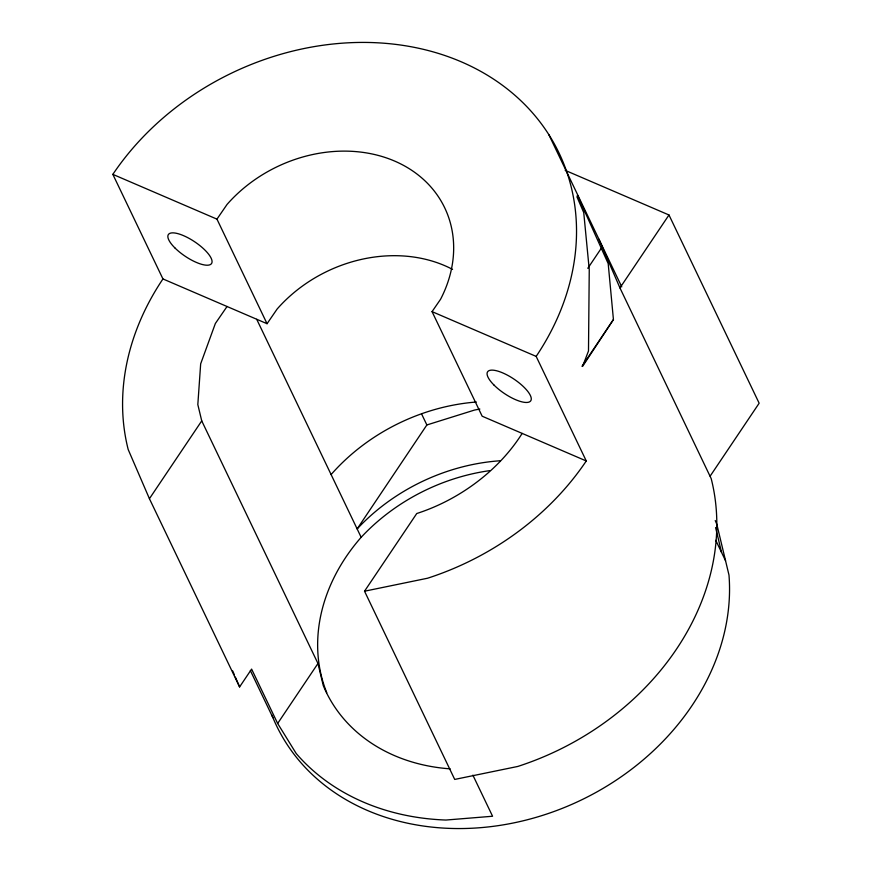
<?xml version="1.0" encoding="UTF-8"?>
<svg xmlns="http://www.w3.org/2000/svg" width="872" height="872" viewBox="0 0 872 872"><rect width="100%" height="100%" fill="white"/><g stroke="black" fill="none" stroke-linecap="round" stroke-linejoin="round"><path stroke-width="1.31" d="M613.43 319.555L582.572 366.425L588.491 350.98L589.254 269.644L583.739 212.583L577.002 196.985L577.493 195.295L608.187 263.606L613.43 319.555L581.984 366.327M479.851 409.066A242.176 198.87 -25.6 0 0 474.564 410.047L426.866 424.958L357.149 528.923A182.967 150.246 -25.6 0 1 500.256 460.754M472.886 775.164L492.571 816.247L445.963 820.04A242.176 198.87 -25.6 0 1 296.208 753.528L277.656 723.466L251.605 669.086L239.604 686.929L149.428 498.708L201.737 420.882L197.824 404.586L200.669 363.831L215.362 323.49L227.047 306.497M598.922 239.179L619.948 287.923L711.192 478.608A260.063 213.542 -25.6 0 1 517.717 766.466L454.715 779.426L364.529 591.205L416.751 513.521C458.803 499.983 498.501 470.978 522.165 433.406M277.656 723.466L317.964 663.483L201.737 420.882M587.815 268.304L601.462 248.019M619.948 287.923L668.977 214.981L565.187 170.356M710.135 476.145L759.152 403.213L668.977 214.981M452.568 269.383A133.285 109.447 -25.6 0 0 277.165 308.993L267.05 323.708L216.954 219.134L227.058 204.43A133.285 109.447 -25.6 0 1 395.844 161.603A133.285 109.447 -25.6 0 1 440.578 299.249L432.054 311.631L482.162 416.206L586.267 460.961A260.063 213.542 -25.6 0 1 427.531 578.234L364.529 591.205M586.267 460.961L536.16 356.397A260.063 213.542 -25.6 0 0 461.321 61.836A260.063 213.542 -25.6 0 0 112.848 174.367L216.954 219.134M432.054 311.631L536.16 356.397M112.848 174.367L162.944 278.942L267.05 323.708M548.815 134.615L621.758 286.855M715.759 540.291L725.548 560.74M421.656 414.08L426.866 424.958M256.728 319.326L361.161 537.294A182.858 150.148 -25.6 0 0 326.76 692.706M250.362 670.579L272.903 717.634M232.704 670.949L234.296 674.634M235.364 677.097L239.604 686.929M149.428 498.708L128.195 449.527A260.063 213.542 -25.6 0 1 162.944 278.942M715.596 527.582L721.547 552.368M317.964 663.483L323.261 685.577A182.858 150.148 -25.6 0 0 450.126 768.842M715.225 520.551A242.176 198.87 -25.6 0 1 716.795 524.203L728.981 575.051A242.176 198.87 -25.6 0 1 540.019 816.181A242.176 198.87 -25.6 0 1 271.911 715.193M331.098 474.553A182.858 150.148 -25.6 0 1 476.341 402.014M361.161 537.294A182.967 150.246 -25.6 0 1 489.552 470.662M494.043 385.108A26.007 8.655 33.9 0 0 530.699 400.869A26.007 8.655 33.9 0 0 502.752 372.911A26.007 8.655 33.9 0 0 494.043 385.108M174.825 247.844A26.007 8.655 33.9 0 0 211.482 263.617A26.007 8.655 33.9 0 0 183.534 235.647A26.007 8.655 33.9 0 0 174.825 247.844"/></g></svg>
